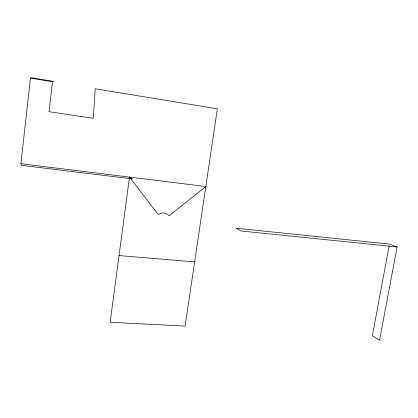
<?xml version="1.0" encoding="UTF-8"?>
<svg xmlns="http://www.w3.org/2000/svg" width="418" height="418" viewBox="0 0 418 418"><rect width="100%" height="100%" fill="white"/><g stroke="black" fill="none" stroke-linecap="round" stroke-linejoin="round"><path stroke-width="0.63" d="M52.49 81.766L49.021 111.705L93.318 118.325L95.226 88.773L217.355 108.795L185.106 326.103L110.164 322.252L129.496 177.096L132.506 178.92L21.49 165.319L20.9 163.715L30.451 78.156L31.282 77.722L53.838 81.421L52.49 81.766L30.451 78.156M389.116 246.014L372.386 335.722L379.544 340.278L397.1 246.96L389.477 244.091L236.076 228.212L241.139 230.997L397.1 246.96M119.046 255.555L194.631 261.919M20.9 163.715L205.823 186.506L169.055 215.761A7.853 7.54 -50.6 0 0 158.312 214.622L129.496 177.096"/></g></svg>
